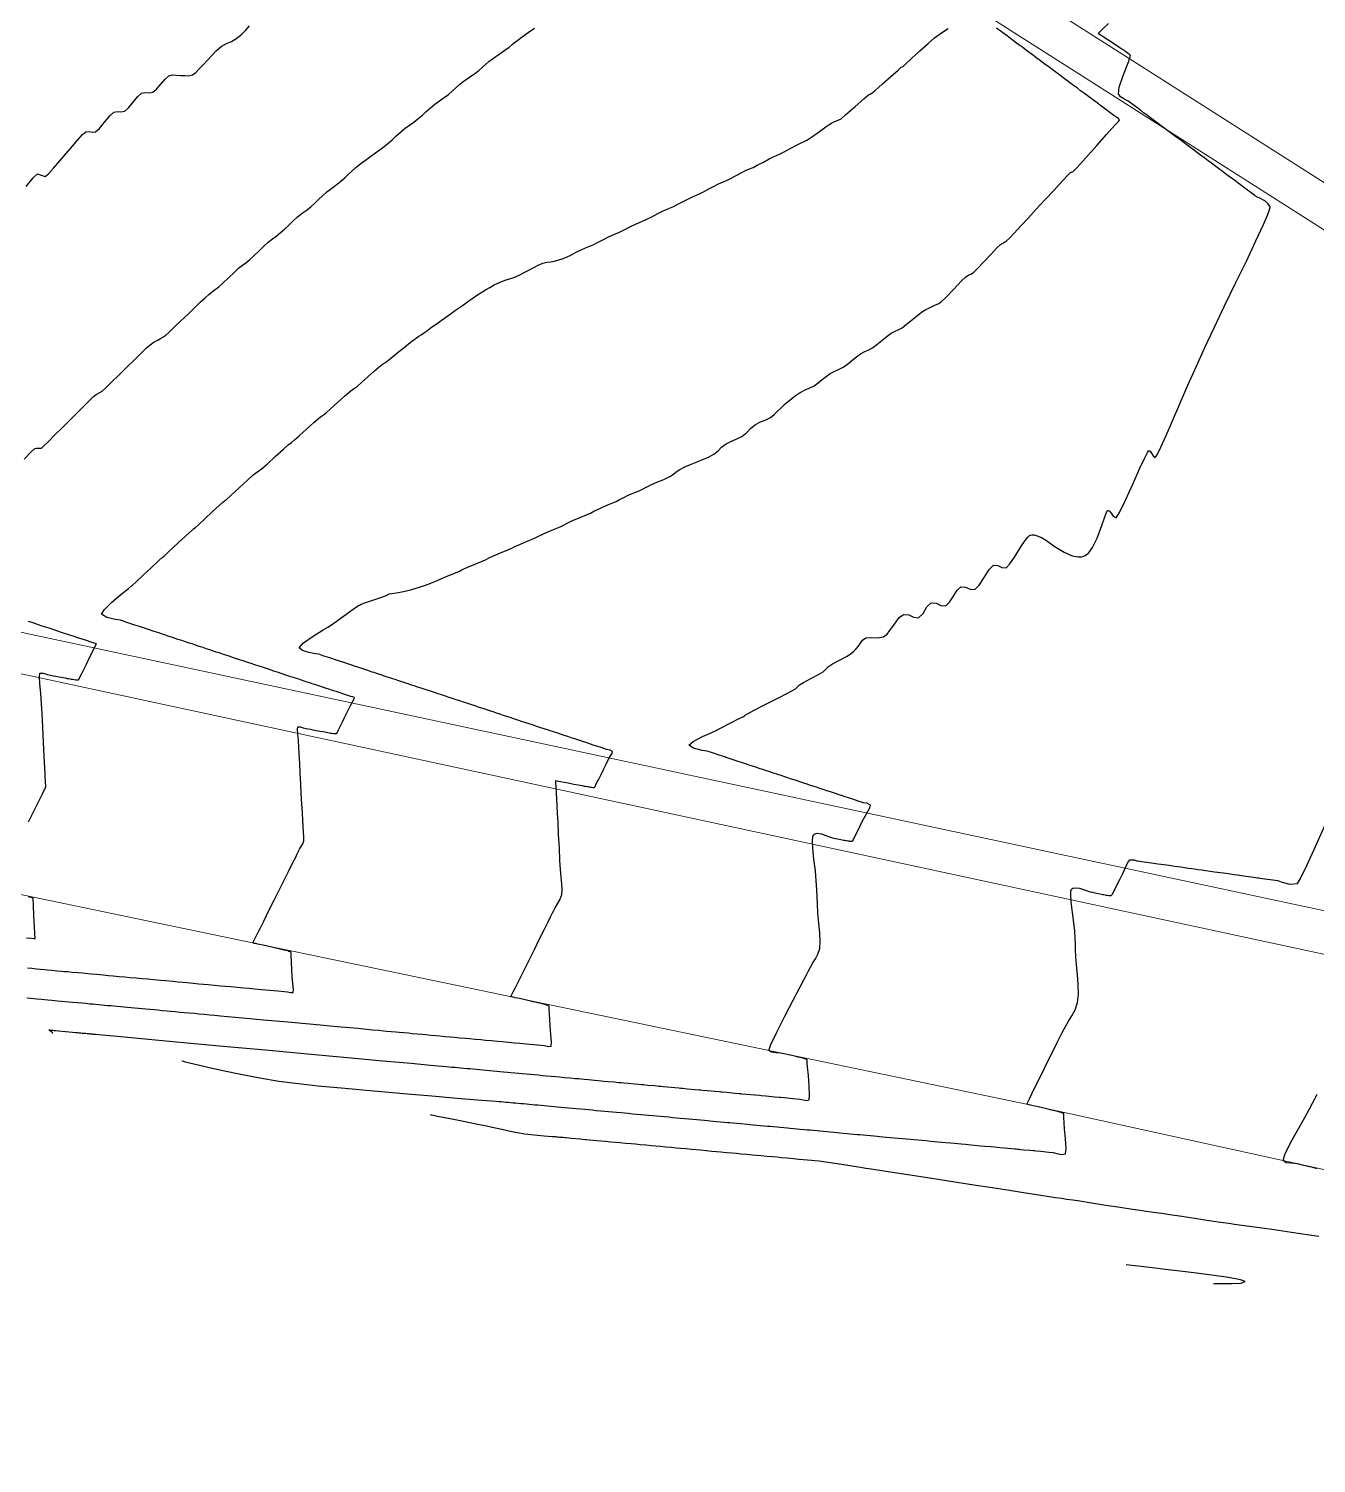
# Model space of a CAD drawing. Header units: millimetres. Extents: x 340454 to 342791, y 6993867 to 6995092.
# Drawn here: x 340950.5 to 341014.6, y 6994364.1 to 6994435.5 of the extents above; entities that cross this region are included whole.
import ezdxf

# ---------------------------------------------------------------- set-up
doc = ezdxf.new("R2010")
doc.units = ezdxf.units.MM
doc.header["$LTSCALE"] = 10
for name, color, linetype in [('T-HM-CURVA_INTERMEDIARIA', 45, 'Continuous'), ('T-HM-CURVA_MESTRA', 20, 'Continuous'), ('URB-Calçadas', 2, 'Continuous'), ('URB-Quadras', 3, 'Continuous')]:
    doc.layers.add(name, color=color, linetype=linetype)

msp = doc.modelspace()

# ---------------------------------------------------------------- linework, layer by layer
at = {"layer": 'T-HM-CURVA_INTERMEDIARIA', "color": 45, "linetype": 'Continuous', "lineweight": -3, "flags": 128}
for points, elevation in [([(340950.333, 6994427.681), (340950.685, 6994428.111), (340950.905, 6994428.321), (340951.095, 6994428.252), (340951.286, 6994428.182), (340951.451, 6994428.31), (340951.706, 6994428.594), (340952.015, 6994428.96), (340952.342, 6994429.335), (340952.651, 6994429.692), (340952.922, 6994430.019), (340953.146, 6994430.272), (340953.314, 6994430.407), (340953.48, 6994430.425), (340953.635, 6994430.39), (340953.802, 6994430.408), (340953.992, 6994430.58), (340954.249, 6994430.89), (340954.509, 6994431.203), (340954.71, 6994431.388), (340954.895, 6994431.426), (340955.064, 6994431.409), (340955.25, 6994431.446), (340955.438, 6994431.613), (340955.669, 6994431.891), (340955.903, 6994432.17), (340956.095, 6994432.337), (340956.288, 6994432.372), (340956.465, 6994432.349), (340956.658, 6994432.383), (340956.84, 6994432.537), (340957.049, 6994432.788), (340957.26, 6994433.039), (340957.446, 6994433.194), (340957.638, 6994433.244), (340957.813, 6994433.234), (340958.03, 6994433.225), (340958.25, 6994433.216), (340958.429, 6994433.205), (340958.627, 6994433.253), (340958.796, 6994433.367), (340958.969, 6994433.542), (340959.156, 6994433.755), (340959.369, 6994433.981), (340959.612, 6994434.237), (340959.805, 6994434.443), (340960.055, 6994434.654), (340960.33, 6994434.816), (340960.569, 6994434.916), (340960.841, 6994435.074), (340961.085, 6994435.278), (340961.262, 6994435.465), (340961.471, 6994435.684)], 721), ([(340950.374, 6994387.261), (340950.578, 6994387.242), (340950.877, 6994387.214), (340951.104, 6994387.193), (340951.261, 6994387.179), (340951.419, 6994387.164), (340951.62, 6994387.146), (340951.886, 6994387.122), (340952.106, 6994387.101), (340952.287, 6994387.085), (340952.469, 6994387.068), (340952.666, 6994387.05), (340952.898, 6994387.029), (340953.108, 6994387.009), (340953.312, 6994386.99), (340953.516, 6994386.972), (340953.666, 6994386.958), (340953.79, 6994386.946), (340953.946, 6994386.932), (340954.104, 6994386.918), (340954.236, 6994386.905), (340954.401, 6994386.89), (340954.567, 6994386.875), (340954.707, 6994386.862), (340954.881, 6994386.846), (340955.058, 6994386.83), (340955.205, 6994386.816), (340955.39, 6994386.799), (340955.578, 6994386.782), (340955.734, 6994386.768), (340955.931, 6994386.75), (340956.129, 6994386.731), (340956.296, 6994386.716), (340956.505, 6994386.697), (340956.717, 6994386.677), (340956.894, 6994386.661), (340957.117, 6994386.641), (340957.342, 6994386.62), (340957.532, 6994386.602), (340957.77, 6994386.581), (340958.011, 6994386.558), (340958.214, 6994386.54), (340958.469, 6994386.516), (340958.727, 6994386.493), (340958.945, 6994386.473), (340959.218, 6994386.447), (340959.495, 6994386.422), (340959.729, 6994386.4), (340960.023, 6994386.373), (340960.38, 6994386.341), (340961.134, 6994386.271), (340962.172, 6994386.176), (340963.378, 6994386.065), (340964.638, 6994385.949), (340965.838, 6994385.839), (340966.863, 6994385.745), (340967.597, 6994385.677), (340967.928, 6994385.647), (340968.144, 6994385.627), (340968.316, 6994385.611), (340968.533, 6994385.591), (340968.753, 6994385.571), (340968.935, 6994385.554), (340969.162, 6994385.533), (340969.391, 6994385.512), (340969.58, 6994385.495), (340969.817, 6994385.473), (340970.055, 6994385.451), (340970.251, 6994385.433), (340970.498, 6994385.41), (340970.746, 6994385.387), (340970.951, 6994385.369), (340971.207, 6994385.345), (340971.466, 6994385.321), (340971.679, 6994385.302), (340971.947, 6994385.277), (340972.217, 6994385.252), (340972.44, 6994385.232), (340972.719, 6994385.206), (340973.001, 6994385.18), (340973.234, 6994385.159), (340973.526, 6994385.132), (340973.82, 6994385.105), (340974.064, 6994385.082), (340974.369, 6994385.054), (340974.677, 6994385.026), (340974.932, 6994385.003), (340975.252, 6994384.973), (340975.635, 6994384.938), (340975.963, 6994384.908), (340976.176, 6994384.888), (340976.363, 6994384.845), (340976.496, 6994384.859), (340976.515, 6994385.052), (340976.492, 6994385.437), (340976.454, 6994385.863), (340976.429, 6994386.177), (340976.414, 6994386.461), (340976.402, 6994386.698), (340976.397, 6994386.8), (340976.405, 6994386.85), (340976.338, 6994386.885), (340976.285, 6994386.904), (340976.192, 6994386.931), (340976.142, 6994386.945), (340976.057, 6994386.966), (340976.005, 6994386.979), (340975.937, 6994386.995), (340975.834, 6994387.018), (340975.719, 6994387.044), (340975.656, 6994387.058), (340975.594, 6994387.072), (340975.512, 6994387.091), (340975.344, 6994387.128), (340975.143, 6994387.173), (340974.919, 6994387.224), (340974.711, 6994387.27), (340974.618, 6994387.291), (340974.567, 6994387.303), (340974.493, 6994387.319), (340974.528, 6994387.394), (340974.615, 6994387.566), (340974.718, 6994387.771), (340974.82, 6994387.976), (340974.99, 6994388.318), (340975.204, 6994388.746), (340975.436, 6994389.213), (340975.663, 6994389.668), (340975.927, 6994390.199), (340976.165, 6994390.677), (340976.355, 6994391.057), (340976.474, 6994391.295), (340976.555, 6994391.458), (340976.619, 6994391.587), (340976.701, 6994391.751), (340976.816, 6994391.943), (340976.937, 6994392.146), (340977.029, 6994392.409), (340977.05, 6994392.656), (340977.032, 6994392.94), (340976.996, 6994393.269), (340976.965, 6994393.652), (340976.941, 6994394.107), (340976.909, 6994394.73), (340976.874, 6994395.406), (340976.843, 6994396.018), (340976.821, 6994396.449), (340976.801, 6994396.831), (340976.783, 6994397.184), (340976.769, 6994397.453), (340976.762, 6994397.584), (340976.757, 6994397.687), (340976.752, 6994397.79), (340976.739, 6994397.957), (340976.736, 6994398.088), (340976.795, 6994398.081), (340976.862, 6994398.064), (340976.972, 6994398.043), (340977.147, 6994398.009), (340977.349, 6994397.97), (340977.631, 6994397.916), (340977.845, 6994397.875), (340978.045, 6994397.836), (340978.153, 6994397.815), (340978.218, 6994397.803), (340978.306, 6994397.788), (340978.359, 6994397.779), (340978.411, 6994397.771), (340978.477, 6994397.761), (340978.527, 6994397.755), (340978.591, 6994397.749), (340978.644, 6994397.747), (340978.688, 6994397.796), (340978.726, 6994397.873), (340978.781, 6994397.988), (340978.853, 6994398.133), (340978.968, 6994398.362), (340979.087, 6994398.602), (340979.239, 6994398.907), (340979.361, 6994399.152), (340979.457, 6994399.313), (340979.538, 6994399.445), (340979.555, 6994399.542), (340979.442, 6994399.604), (340979.263, 6994399.638), (340978.986, 6994399.73), (340978.594, 6994399.859), (340978.386, 6994399.928), (340978.333, 6994399.946), (340978.28, 6994399.963), (340978.082, 6994400.029), (340977.723, 6994400.147), (340977.505, 6994400.219), (340977.415, 6994400.249), (340977.324, 6994400.279), (340977.141, 6994400.34), (340976.832, 6994400.442), (340976.62, 6994400.512), (340976.494, 6994400.553), (340976.368, 6994400.595), (340976.195, 6994400.652), (340975.939, 6994400.737), (340975.731, 6994400.805), (340975.572, 6994400.858), (340975.413, 6994400.91), (340975.238, 6994400.968), (340975.03, 6994401.037), (340974.838, 6994401.1), (340974.647, 6994401.163), (340974.457, 6994401.226), (340974.292, 6994401.281), (340974.124, 6994401.336), (340973.941, 6994401.397), (340973.784, 6994401.449), (340973.659, 6994401.49), (340973.501, 6994401.542), (340973.341, 6994401.595), (340973.208, 6994401.639), (340973.042, 6994401.694), (340972.863, 6994401.753), (340972.709, 6994401.804), (340972.546, 6994401.858), (340972.343, 6994401.925), (340972.14, 6994401.992), (340971.952, 6994402.054), (340971.762, 6994402.116), (340971.59, 6994402.173), (340971.412, 6994402.232), (340971.235, 6994402.291), (340971.039, 6994402.356), (340970.814, 6994402.43), (340970.634, 6994402.489), (340970.481, 6994402.54), (340970.328, 6994402.59), (340970.122, 6994402.658), (340969.86, 6994402.745), (340969.678, 6994402.805), (340969.548, 6994402.848), (340969.418, 6994402.891), (340969.21, 6994402.959), (340968.911, 6994403.058), (340968.723, 6994403.121), (340968.615, 6994403.156), (340968.507, 6994403.192), (340968.296, 6994403.262), (340967.964, 6994403.371), (340967.767, 6994403.436), (340967.678, 6994403.466), (340967.589, 6994403.495), (340967.374, 6994403.566), (340967.017, 6994403.684), (340966.811, 6994403.752), (340966.737, 6994403.777), (340966.662, 6994403.801), (340966.518, 6994403.849), (340966.217, 6994403.948), (340965.856, 6994404.068), (340965.467, 6994404.196), (340965.119, 6994404.311), (340964.966, 6994404.362), (340964.9, 6994404.384), (340964.753, 6994404.404), (340964.432, 6994404.463), (340964.107, 6994404.561), (340963.945, 6994404.699), (340964.154, 6994404.948), (340964.646, 6994405.29), (340965.146, 6994405.594), (340965.378, 6994405.728), (340965.449, 6994405.779), (340965.671, 6994405.937), (340966.152, 6994406.279), (340966.634, 6994406.621), (340966.857, 6994406.779), (340966.9, 6994406.805), (340966.943, 6994406.831), (340967.029, 6994406.873), (340967.214, 6994406.936), (340967.61, 6994407.072), (340968.008, 6994407.208), (340968.197, 6994407.273), (340968.252, 6994407.3), (340968.307, 6994407.328), (340968.365, 6994407.357), (340968.425, 6994407.386), (340968.537, 6994407.404), (340968.797, 6994407.446), (340969.142, 6994407.51), (340969.507, 6994407.594), (340969.876, 6994407.702), (340970.231, 6994407.82), (340970.504, 6994407.918), (340970.628, 6994407.966), (340970.706, 6994408.004), (340970.784, 6994408.044), (340970.97, 6994408.123), (340971.35, 6994408.282), (340971.732, 6994408.442), (340971.928, 6994408.526), (340972.02, 6994408.573), (340972.113, 6994408.62), (340972.299, 6994408.699), (340972.664, 6994408.852), (340973.032, 6994409.007), (340973.229, 6994409.091), (340973.337, 6994409.146), (340973.445, 6994409.201), (340973.632, 6994409.281), (340973.981, 6994409.428), (340974.334, 6994409.577), (340974.533, 6994409.663), (340974.656, 6994409.727), (340974.78, 6994409.79), (340974.968, 6994409.871), (340975.3, 6994410.011), (340975.636, 6994410.153), (340975.839, 6994410.242), (340975.979, 6994410.313), (340976.118, 6994410.385), (340976.309, 6994410.469), (340976.624, 6994410.602), (340976.944, 6994410.737), (340977.147, 6994410.826), (340977.303, 6994410.907), (340977.459, 6994410.988), (340977.653, 6994411.073), (340977.953, 6994411.2), (340978.256, 6994411.329), (340978.458, 6994411.418), (340978.631, 6994411.508), (340978.804, 6994411.598), (340978.997, 6994411.683), (340979.282, 6994411.804), (340979.57, 6994411.927), (340979.771, 6994412.016), (340979.908, 6994412.086), (340980.015, 6994412.145), (340980.152, 6994412.215), (340980.344, 6994412.301), (340980.614, 6994412.416), (340980.886, 6994412.532), (340981.087, 6994412.622), (340981.237, 6994412.699), (340981.354, 6994412.764), (340981.504, 6994412.841), (340981.768, 6994412.954), (340982.108, 6994413.093), (340982.406, 6994413.235), (340982.59, 6994413.357), (340982.727, 6994413.469), (340982.911, 6994413.591), (340983.16, 6994413.715), (340983.442, 6994413.834), (340983.778, 6994413.976), (340984.089, 6994414.101), (340984.34, 6994414.2), (340984.606, 6994414.343), (340984.83, 6994414.522), (340984.991, 6994414.693), (340985.214, 6994414.873), (340985.481, 6994415.005), (340985.723, 6994415.09), (340986.004, 6994415.233), (340986.252, 6994415.435), (340986.438, 6994415.633), (340986.675, 6994415.83), (340986.937, 6994415.964), (340987.162, 6994416.044), (340987.422, 6994416.179), (340987.62, 6994416.332), (340987.785, 6994416.491), (340987.954, 6994416.662), (340988.163, 6994416.852), (340988.435, 6994417.078), (340988.66, 6994417.254), (340988.911, 6994417.422), (340989.154, 6994417.549), (340989.358, 6994417.633), (340989.602, 6994417.76), (340989.812, 6994417.906), (340990.01, 6994418.066), (340990.205, 6994418.224), (340990.404, 6994418.364), (340990.631, 6994418.484), (340990.821, 6994418.564), (340991.047, 6994418.684), (340991.262, 6994418.837), (340991.489, 6994419.02), (340991.713, 6994419.202), (340991.915, 6994419.348), (340992.125, 6994419.46), (340992.3, 6994419.534), (340992.508, 6994419.647), (340992.728, 6994419.807), (340992.986, 6994420.016), (340993.24, 6994420.223), (340993.447, 6994420.375), (340993.637, 6994420.479), (340993.796, 6994420.548), (340993.986, 6994420.652), (340994.211, 6994420.82), (340994.502, 6994421.058), (340994.788, 6994421.293), (340995, 6994421.453), (340995.17, 6994421.553), (340995.313, 6994421.622), (340995.483, 6994421.705), (340995.651, 6994421.784), (340995.785, 6994421.846), (340995.939, 6994421.944), (340996.185, 6994422.178), (340996.559, 6994422.572), (340996.928, 6994422.963), (340997.158, 6994423.187), (340997.292, 6994423.267), (340997.41, 6994423.315), (340997.544, 6994423.396), (340997.731, 6994423.577), (340998.047, 6994423.913), (340998.404, 6994424.297), (340998.713, 6994424.627), (340998.886, 6994424.799), (340999.04, 6994424.885), (340999.195, 6994424.972), (340999.332, 6994425.106), (340999.579, 6994425.369), (340999.905, 6994425.723), (341000.279, 6994426.132), (341000.674, 6994426.558), (341001.103, 6994427.02), (341001.559, 6994427.51), (341001.972, 6994427.954), (341002.273, 6994428.277), (341002.394, 6994428.403), (341002.447, 6994428.407), (341002.5, 6994428.41), (341002.69, 6994428.619), (341003.138, 6994429.12), (341003.685, 6994429.733), (341004.171, 6994430.279), (341004.438, 6994430.578), (341004.615, 6994430.769), (341004.764, 6994430.929), (341004.825, 6994431.012), (341004.765, 6994431.067), (341004.68, 6994431.12), (341004.542, 6994431.223), (341004.272, 6994431.424), (341004.004, 6994431.623), (341003.875, 6994431.719), (341003.822, 6994431.759), (341003.768, 6994431.799), (341003.592, 6994431.93), (341003.275, 6994432.166), (341003.071, 6994432.318), (341002.976, 6994432.389), (341002.88, 6994432.46), (341002.72, 6994432.579), (341002.465, 6994432.769), (341002.267, 6994432.917), (341002.133, 6994433.017), (341001.998, 6994433.117), (341001.84, 6994433.235), (341001.642, 6994433.382), (341001.463, 6994433.515), (341001.292, 6994433.642), (341001.122, 6994433.769), (341000.975, 6994433.879), (341000.825, 6994433.99), (341000.658, 6994434.114), (341000.511, 6994434.224), (341000.394, 6994434.311), (341000.251, 6994434.418), (341000.109, 6994434.523), (340999.996, 6994434.607), (340999.854, 6994434.713), (340999.689, 6994434.836), (340999.539, 6994434.948), (340999.391, 6994435.058), (340999.22, 6994435.185), (340999.05, 6994435.312), (340998.877, 6994435.441), (340998.69, 6994435.58)], 718), ([(340950.407, 6994388.754), (340950.618, 6994388.735), (340950.858, 6994388.713), (340951.058, 6994388.694), (340951.234, 6994388.678), (340951.41, 6994388.662), (340951.627, 6994388.642), (340951.893, 6994388.617), (340952.096, 6994388.599), (340952.254, 6994388.584), (340952.412, 6994388.57), (340952.635, 6994388.549), (340952.93, 6994388.522), (340953.135, 6994388.503), (340953.274, 6994388.49), (340953.414, 6994388.478), (340953.582, 6994388.462), (340953.849, 6994388.438), (340954.171, 6994388.408), (340954.449, 6994388.382), (340954.68, 6994388.361), (340954.97, 6994388.335), (340955.263, 6994388.308), (340955.507, 6994388.285), (340955.814, 6994388.257), (340956.123, 6994388.229), (340956.382, 6994388.205), (340956.706, 6994388.175), (340957.034, 6994388.145), (340957.307, 6994388.12), (340957.651, 6994388.088), (340957.922, 6994388.063), (340958.143, 6994388.043), (340958.368, 6994388.022), (340958.654, 6994387.996), (340958.942, 6994387.969), (340959.176, 6994387.948), (340959.416, 6994387.926), (340959.72, 6994387.898), (340960.027, 6994387.87), (340960.277, 6994387.847), (340960.532, 6994387.823), (340960.856, 6994387.793), (340961.183, 6994387.763), (340961.45, 6994387.739), (340961.723, 6994387.714), (340962.069, 6994387.682), (340962.484, 6994387.644), (340962.881, 6994387.607), (340963.196, 6994387.578), (340963.366, 6994387.563), (340963.523, 6994387.529), (340963.641, 6994387.537), (340963.656, 6994387.687), (340963.629, 6994387.983), (340963.6, 6994388.339), (340963.583, 6994388.666), (340963.564, 6994389.041), (340963.548, 6994389.349), (340963.541, 6994389.479), (340963.549, 6994389.53), (340963.489, 6994389.562), (340963.437, 6994389.58), (340963.376, 6994389.598), (340963.297, 6994389.62), (340963.248, 6994389.633), (340963.201, 6994389.645), (340963.15, 6994389.658), (340963.066, 6994389.677), (340963.002, 6994389.692), (340962.939, 6994389.706), (340962.867, 6994389.722), (340962.78, 6994389.742), (340962.585, 6994389.785), (340962.363, 6994389.835), (340962.151, 6994389.883), (340961.973, 6994389.922), (340961.891, 6994389.941), (340961.839, 6994389.953), (340961.787, 6994389.964), (340961.71, 6994389.976), (340961.637, 6994389.998), (340961.685, 6994390.109), (340961.798, 6994390.328), (340961.907, 6994390.538), (340962, 6994390.726), (340962.093, 6994390.913), (340962.177, 6994391.081), (340962.32, 6994391.367), (340962.505, 6994391.74), (340962.719, 6994392.168), (340962.944, 6994392.621), (340963.178, 6994393.09), (340963.411, 6994393.557), (340963.617, 6994393.97), (340963.771, 6994394.28), (340963.849, 6994394.436), (340963.915, 6994394.57), (340963.982, 6994394.703), (340964.046, 6994394.809), (340964.119, 6994394.931), (340964.173, 6994395.088), (340964.184, 6994395.285), (340964.161, 6994395.522), (340964.136, 6994395.814), (340964.121, 6994396.104), (340964.102, 6994396.48), (340964.078, 6994396.933), (340964.052, 6994397.449), (340964.027, 6994397.923), (340964.001, 6994398.44), (340963.975, 6994398.95), (340963.951, 6994399.402), (340963.934, 6994399.746), (340963.91, 6994400.091), (340963.883, 6994400.412), (340963.868, 6994400.655), (340963.881, 6994400.767), (340963.991, 6994400.762), (340964.136, 6994400.717), (340964.285, 6994400.689), (340964.503, 6994400.647), (340964.713, 6994400.606), (340964.967, 6994400.557), (340965.118, 6994400.528), (340965.221, 6994400.509), (340965.297, 6994400.494), (340965.376, 6994400.479), (340965.436, 6994400.469), (340965.503, 6994400.457), (340965.594, 6994400.444), (340965.672, 6994400.434), (340965.736, 6994400.427), (340965.792, 6994400.426), (340965.831, 6994400.468), (340965.889, 6994400.587), (340966.002, 6994400.82), (340966.101, 6994401.019), (340966.224, 6994401.266), (340966.343, 6994401.504), (340966.443, 6994401.704), (340966.525, 6994401.869), (340966.582, 6994401.983), (340966.661, 6994402.121), (340966.7, 6994402.219), (340966.621, 6994402.255), (340966.517, 6994402.28), (340966.265, 6994402.363), (340965.843, 6994402.502), (340965.617, 6994402.577), (340965.55, 6994402.599), (340965.475, 6994402.624), (340965.249, 6994402.699), (340964.832, 6994402.836), (340964.594, 6994402.915), (340964.525, 6994402.938), (340964.457, 6994402.96), (340964.246, 6994403.03), (340963.87, 6994403.154), (340963.638, 6994403.231), (340963.537, 6994403.264), (340963.436, 6994403.298), (340963.238, 6994403.363), (340962.911, 6994403.471), (340962.683, 6994403.547), (340962.547, 6994403.591), (340962.411, 6994403.636), (340962.222, 6994403.699), (340961.949, 6994403.789), (340961.727, 6994403.862), (340961.555, 6994403.919), (340961.384, 6994403.976), (340961.198, 6994404.037), (340960.979, 6994404.109), (340960.771, 6994404.178), (340960.621, 6994404.228), (340960.502, 6994404.267), (340960.352, 6994404.316), (340960.18, 6994404.373), (340960.012, 6994404.429), (340959.816, 6994404.494), (340959.633, 6994404.554), (340959.488, 6994404.602), (340959.317, 6994404.658), (340959.154, 6994404.712), (340959.024, 6994404.755), (340958.86, 6994404.809), (340958.656, 6994404.877), (340958.458, 6994404.942), (340958.279, 6994405.001), (340958.092, 6994405.063), (340957.904, 6994405.125), (340957.683, 6994405.198), (340957.424, 6994405.284), (340957.236, 6994405.346), (340957.092, 6994405.393), (340956.949, 6994405.441), (340956.712, 6994405.519), (340956.384, 6994405.627), (340956.189, 6994405.692), (340956.091, 6994405.724), (340955.993, 6994405.757), (340955.75, 6994405.837), (340955.353, 6994405.968), (340955.137, 6994406.04), (340955.087, 6994406.056), (340955.037, 6994406.072), (340954.799, 6994406.106), (340954.362, 6994406.205), (340954.101, 6994406.382), (340954.237, 6994406.611), (340954.605, 6994406.97), (340955.054, 6994407.353), (340955.434, 6994407.66), (340955.595, 6994407.787), (340955.646, 6994407.826), (340955.798, 6994407.968), (340956.159, 6994408.306), (340956.59, 6994408.709), (340956.954, 6994409.05), (340957.113, 6994409.197), (340957.163, 6994409.236), (340957.214, 6994409.275), (340957.363, 6994409.414), (340957.706, 6994409.733), (340958.115, 6994410.114), (340958.463, 6994410.437), (340958.622, 6994410.584), (340958.697, 6994410.642), (340958.773, 6994410.7), (340958.921, 6994410.836), (340959.245, 6994411.137), (340959.63, 6994411.493), (340959.96, 6994411.799), (340960.122, 6994411.947), (340960.223, 6994412.023), (340960.323, 6994412.099), (340960.538, 6994412.296), (340960.955, 6994412.681), (340961.379, 6994413.072), (340961.613, 6994413.284), (340961.737, 6994413.38), (340961.864, 6994413.472), (340961.995, 6994413.567), (340962.134, 6994413.674), (340962.36, 6994413.877), (340962.756, 6994414.24), (340963.157, 6994414.607), (340963.396, 6994414.82), (340963.557, 6994414.939), (340963.718, 6994415.058), (340963.941, 6994415.257), (340964.31, 6994415.593), (340964.682, 6994415.933), (340964.918, 6994416.141), (340965.05, 6994416.241), (340965.159, 6994416.315), (340965.292, 6994416.415), (340965.511, 6994416.609), (340965.853, 6994416.919), (340966.198, 6994417.233), (340966.43, 6994417.436), (340966.58, 6994417.548), (340966.705, 6994417.632), (340966.855, 6994417.744), (340967.071, 6994417.933), (340967.386, 6994418.217), (340967.704, 6994418.505), (340967.932, 6994418.703), (340968.1, 6994418.829), (340968.238, 6994418.922), (340968.408, 6994419.045), (340968.617, 6994419.213), (340968.892, 6994419.441), (340969.171, 6994419.672), (340969.391, 6994419.849), (340969.611, 6994420.011), (340969.796, 6994420.14), (340969.915, 6994420.222), (340970.024, 6994420.299), (340970.133, 6994420.377), (340970.282, 6994420.483), (340970.546, 6994420.67), (340970.826, 6994420.869), (340971.019, 6994421.006), (340971.144, 6994421.095), (340971.244, 6994421.166), (340971.369, 6994421.255), (340971.537, 6994421.374), (340971.737, 6994421.517), (340971.983, 6994421.691), (340972.191, 6994421.841), (340972.404, 6994421.996), (340972.616, 6994422.147), (340972.823, 6994422.288), (340973.044, 6994422.43), (340973.223, 6994422.538), (340973.445, 6994422.661), (340973.664, 6994422.779), (340973.841, 6994422.867), (340974.069, 6994422.965), (340974.303, 6994423.05), (340974.496, 6994423.107), (340974.732, 6994423.193), (340974.965, 6994423.298), (340975.153, 6994423.395), (340975.389, 6994423.516), (340975.644, 6994423.65), (340975.86, 6994423.765), (340976.086, 6994423.859), (340976.291, 6994423.91), (340976.46, 6994423.931), (340976.669, 6994423.971), (340976.88, 6994424.028), (340977.057, 6994424.086), (340977.272, 6994424.171), (340977.517, 6994424.287), (340977.75, 6994424.412), (340977.995, 6994424.536), (340978.208, 6994424.628), (340978.379, 6994424.695), (340978.592, 6994424.787), (340978.85, 6994424.915), (340979.103, 6994425.048), (340979.351, 6994425.172), (340979.552, 6994425.259), (340979.714, 6994425.323), (340979.914, 6994425.41), (340980.179, 6994425.542), (340980.457, 6994425.689), (340980.711, 6994425.816), (340980.899, 6994425.898), (340981.051, 6994425.958), (340981.239, 6994426.04), (340981.51, 6994426.177), (340981.814, 6994426.337), (340982.075, 6994426.469), (340982.25, 6994426.545), (340982.391, 6994426.602), (340982.567, 6994426.678), (340982.845, 6994426.819), (340983.175, 6994426.993), (340983.442, 6994427.129), (340983.604, 6994427.201), (340983.735, 6994427.253), (340983.897, 6994427.324), (340984.098, 6994427.426), (340984.361, 6994427.564), (340984.621, 6994427.701), (340984.813, 6994427.799), (340984.962, 6994427.864), (340985.082, 6994427.912), (340985.23, 6994427.978), (340985.434, 6994428.082), (340985.716, 6994428.231), (340985.995, 6994428.378), (340986.188, 6994428.477), (340986.378, 6994428.559), (340986.567, 6994428.641), (340986.772, 6994428.746), (340987.074, 6994428.906), (340987.372, 6994429.064), (340987.568, 6994429.165), (340987.737, 6994429.238), (340987.906, 6994429.312), (340988.114, 6994429.419), (340988.437, 6994429.591), (340988.755, 6994429.76), (340988.951, 6994429.862), (340989.102, 6994429.924), (340989.249, 6994429.992), (340989.479, 6994430.148), (340989.871, 6994430.429), (340990.256, 6994430.706), (340990.465, 6994430.85), (340990.589, 6994430.909), (340990.712, 6994430.96), (340990.832, 6994431.008), (340990.948, 6994431.064), (340991.186, 6994431.266), (340991.641, 6994431.665), (340992.089, 6994432.06), (340992.309, 6994432.25), (340992.397, 6994432.29), (340992.484, 6994432.33), (340992.65, 6994432.474), (340993.01, 6994432.794), (340993.433, 6994433.172), (340993.787, 6994433.489), (340993.94, 6994433.625), (340993.996, 6994433.651), (340994.051, 6994433.677), (340994.177, 6994433.793), (340994.481, 6994434.075), (340994.877, 6994434.44), (340995.281, 6994434.806), (340995.61, 6994435.092), (340995.954, 6994435.342), (340996.284, 6994435.551)], 719), ([(340951.656, 6994385.509), (340951.657, 6994385.51), (340951.661, 6994385.516), (340951.663, 6994385.52), (340951.565, 6994385.591), (340951.468, 6994385.663), (340951.533, 6994385.657), (340951.605, 6994385.651), (340951.668, 6994385.645), (340951.73, 6994385.639), (340951.8, 6994385.633), (340951.959, 6994385.618), (340952.302, 6994385.587), (340952.645, 6994385.555), (340952.802, 6994385.541), (340952.861, 6994385.535), (340952.922, 6994385.53), (340952.988, 6994385.524), (340953.057, 6994385.517), (340953.13, 6994385.511), (340953.207, 6994385.503), (340953.29, 6994385.496), (340953.378, 6994385.488), (340953.471, 6994385.479), (340953.521, 6994385.475), (340953.572, 6994385.47), (340953.625, 6994385.465), (340953.679, 6994385.46), (340953.736, 6994385.455), (340953.795, 6994385.449), (340954.131, 6994385.419), (340955.052, 6994385.334), (340956.442, 6994385.206), (340958.185, 6994385.046), (340960.164, 6994384.864), (340962.263, 6994384.671), (340964.366, 6994384.478), (340966.355, 6994384.295), (340968.115, 6994384.133), (340969.53, 6994384.003), (340970.482, 6994383.915), (340970.856, 6994383.881), (340971.063, 6994383.862), (340971.27, 6994383.843), (340971.421, 6994383.829), (340971.545, 6994383.817), (340971.701, 6994383.803), (340971.857, 6994383.789), (340971.986, 6994383.777), (340972.148, 6994383.762), (340972.311, 6994383.747), (340972.446, 6994383.735), (340972.614, 6994383.719), (340972.784, 6994383.704), (340972.924, 6994383.691), (340973.1, 6994383.675), (340973.277, 6994383.658), (340973.423, 6994383.645), (340973.606, 6994383.628), (340973.79, 6994383.611), (340973.943, 6994383.597), (340974.134, 6994383.579), (340974.327, 6994383.562), (340974.486, 6994383.547), (340974.686, 6994383.529), (340974.887, 6994383.51), (340975.054, 6994383.495), (340975.262, 6994383.476), (340975.473, 6994383.456), (340975.647, 6994383.44), (340975.866, 6994383.42), (340976.087, 6994383.4), (340976.27, 6994383.383), (340976.499, 6994383.362), (340976.73, 6994383.341), (340976.922, 6994383.323), (340977.162, 6994383.301), (340977.449, 6994383.275), (340977.694, 6994383.252), (340977.859, 6994383.237), (340978.004, 6994383.224), (340978.148, 6994383.21), (340978.361, 6994383.191), (340978.657, 6994383.164), (340978.861, 6994383.145), (340978.997, 6994383.132), (340979.133, 6994383.12), (340979.347, 6994383.1), (340979.658, 6994383.072), (340979.864, 6994383.053), (340979.99, 6994383.041), (340980.117, 6994383.029), (340980.333, 6994383.009), (340980.658, 6994382.98), (340980.866, 6994382.96), (340980.983, 6994382.95), (340981.1, 6994382.939), (340981.318, 6994382.919), (340981.658, 6994382.888), (340981.868, 6994382.868), (340981.975, 6994382.859), (340982.081, 6994382.849), (340982.302, 6994382.828), (340982.658, 6994382.796), (340982.87, 6994382.776), (340982.966, 6994382.767), (340983.061, 6994382.759), (340983.285, 6994382.738), (340983.657, 6994382.704), (340983.873, 6994382.684), (340983.956, 6994382.676), (340984.04, 6994382.669), (340984.267, 6994382.648), (340984.655, 6994382.612), (340984.875, 6994382.592), (340984.946, 6994382.585), (340985.017, 6994382.579), (340985.248, 6994382.558), (340985.652, 6994382.52), (340985.877, 6994382.5), (340985.934, 6994382.494), (340985.991, 6994382.489), (340986.227, 6994382.468), (340986.649, 6994382.429), (340986.88, 6994382.408), (340986.964, 6994382.4), (340987.205, 6994382.378), (340987.644, 6994382.337), (340987.882, 6994382.315), (340987.934, 6994382.311), (340988.136, 6994382.292), (340988.546, 6994382.254), (340988.884, 6994382.223), (340989.076, 6994382.183), (340989.233, 6994382.145), (340989.352, 6994382.18), (340989.38, 6994382.406), (340989.361, 6994382.863), (340989.319, 6994383.39), (340989.277, 6994383.827), (340989.257, 6994384.015), (340989.254, 6994384.072), (340989.252, 6994384.121), (340989.254, 6994384.18), (340989.188, 6994384.209), (340989.133, 6994384.228), (340989.047, 6994384.253), (340988.987, 6994384.269), (340988.9, 6994384.291), (340988.808, 6994384.313), (340988.755, 6994384.325), (340988.642, 6994384.351), (340988.499, 6994384.383), (340988.41, 6994384.403), (340988.321, 6994384.423), (340988.172, 6994384.456), (340987.922, 6994384.512), (340987.71, 6994384.531), (340987.488, 6994384.551), (340987.348, 6994384.641), (340987.444, 6994384.932), (340987.739, 6994385.552), (340988.144, 6994386.344), (340988.566, 6994387.148), (340988.914, 6994387.804), (340989.098, 6994388.153), (340989.213, 6994388.384), (340989.305, 6994388.568), (340989.42, 6994388.798), (340989.54, 6994389.003), (340989.671, 6994389.208), (340989.793, 6994389.44), (340989.884, 6994389.73), (340989.913, 6994390.09), (340989.887, 6994390.508), (340989.836, 6994390.977), (340989.793, 6994391.49), (340989.77, 6994391.941), (340989.752, 6994392.292), (340989.734, 6994392.643), (340989.711, 6994393.094), (340989.665, 6994393.591), (340989.594, 6994394.165), (340989.534, 6994394.722), (340989.519, 6994395.092), (340989.538, 6994395.295), (340989.569, 6994395.382), (340989.592, 6994395.409), (340989.638, 6994395.439), (340989.754, 6994395.462), (340989.969, 6994395.431), (340990.276, 6994395.326), (340990.571, 6994395.221), (340990.77, 6994395.183), (340990.936, 6994395.151), (340991.008, 6994395.137), (340991.061, 6994395.127), (340991.114, 6994395.117), (340991.176, 6994395.107), (340991.224, 6994395.099), (340991.279, 6994395.09), (340991.335, 6994395.083), (340991.382, 6994395.076), (340991.439, 6994395.071), (340991.49, 6994395.069), (340991.544, 6994395.124), (340991.567, 6994395.169), (340991.592, 6994395.221), (340991.664, 6994395.365), (340991.824, 6994395.686), (340992.005, 6994396.049), (340992.14, 6994396.321), (340992.273, 6994396.547), (340992.386, 6994396.733), (340992.411, 6994396.864), (340992.226, 6994396.957), (340992.061, 6994396.98), (340992.013, 6994396.996), (340991.965, 6994397.011), (340991.796, 6994397.067), (340991.479, 6994397.172), (340991.26, 6994397.245), (340991.135, 6994397.286), (340991.01, 6994397.327), (340990.851, 6994397.379), (340990.619, 6994397.456), (340990.413, 6994397.524), (340990.234, 6994397.584), (340990.054, 6994397.643), (340989.893, 6994397.696), (340989.724, 6994397.752), (340989.539, 6994397.813), (340989.381, 6994397.865), (340989.256, 6994397.907), (340989.098, 6994397.959), (340988.94, 6994398.011), (340988.814, 6994398.052), (340988.656, 6994398.105), (340988.47, 6994398.166), (340988.302, 6994398.222), (340988.143, 6994398.274), (340987.966, 6994398.333), (340987.789, 6994398.391), (340987.586, 6994398.458), (340987.354, 6994398.535), (340987.187, 6994398.59), (340987.051, 6994398.635), (340986.915, 6994398.68), (340986.703, 6994398.75), (340986.409, 6994398.847), (340986.231, 6994398.906), (340986.133, 6994398.938), (340986.034, 6994398.971), (340985.818, 6994399.042), (340985.47, 6994399.157), (340985.275, 6994399.222), (340985.212, 6994399.243), (340985.148, 6994399.264), (340984.925, 6994399.338), (340984.532, 6994399.467), (340984.32, 6994399.537), (340984.257, 6994399.558), (340984.027, 6994399.594), (340983.601, 6994399.695), (340983.364, 6994399.853), (340983.57, 6994400.043), (340984.039, 6994400.282), (340984.512, 6994400.487), (340984.728, 6994400.575), (340984.774, 6994400.61), (340984.978, 6994400.715), (340985.427, 6994400.945), (340985.877, 6994401.176), (340986.088, 6994401.286), (340986.134, 6994401.322), (340986.18, 6994401.358), (340986.31, 6994401.427), (340986.624, 6994401.591), (340987.035, 6994401.805), (340987.46, 6994402.027), (340987.865, 6994402.235), (340988.236, 6994402.425), (340988.522, 6994402.573), (340988.672, 6994402.66), (340988.772, 6994402.762), (340988.872, 6994402.864), (340989.073, 6994402.976), (340989.443, 6994403.168), (340989.822, 6994403.367), (340990.051, 6994403.501), (340990.183, 6994403.638), (340990.314, 6994403.776), (340990.525, 6994403.901), (340990.871, 6994404.084), (340991.225, 6994404.274), (340991.457, 6994404.415), (340991.586, 6994404.532), (340991.676, 6994404.64), (340991.792, 6994404.775), (340991.912, 6994404.932), (340992.019, 6994405.076), (340992.182, 6994405.193), (340992.448, 6994405.224), (340992.768, 6994405.2), (340993.062, 6994405.246), (340993.248, 6994405.382), (340993.366, 6994405.551), (340993.519, 6994405.757), (340993.688, 6994405.996), (340993.844, 6994406.22), (340994.063, 6994406.367), (340994.318, 6994406.343), (340994.553, 6994406.223), (340994.805, 6994406.2), (340995.034, 6994406.416), (340995.222, 6994406.737), (340995.444, 6994406.952), (340995.689, 6994406.931), (340995.917, 6994406.817), (340996.16, 6994406.798), (340996.354, 6994406.972), (340996.545, 6994407.271), (340996.734, 6994407.569), (340996.922, 6994407.741), (340997.155, 6994407.725), (340997.374, 6994407.617), (340997.605, 6994407.602), (340997.821, 6994407.818), (340998.075, 6994408.21), (340998.326, 6994408.602), (340998.534, 6994408.816), (340998.752, 6994408.803), (340998.959, 6994408.705), (340999.175, 6994408.694), (340999.364, 6994408.888), (340999.624, 6994409.275), (340999.907, 6994409.726), (341000.116, 6994410.046), (341000.246, 6994410.219), (341000.314, 6994410.286), (341000.342, 6994410.303), (341000.382, 6994410.317), (341000.458, 6994410.332), (341000.565, 6994410.326), (341000.71, 6994410.281), (341000.928, 6994410.202), (341001.175, 6994410.052), (341001.573, 6994409.769), (341002.058, 6994409.468), (341002.465, 6994409.29), (341002.76, 6994409.232), (341002.944, 6994409.242), (341003.031, 6994409.265), (341003.114, 6994409.303), (341003.269, 6994409.422), (341003.479, 6994409.693), (341003.715, 6994410.163), (341003.948, 6994410.797), (341004.088, 6994411.23), (341004.17, 6994411.451), (341004.213, 6994411.528), (341004.232, 6994411.54), (341004.262, 6994411.54), (341004.319, 6994411.511), (341004.402, 6994411.417), (341004.51, 6994411.267), (341004.65, 6994411.181), (341004.814, 6994411.438), (341005.113, 6994412.058), (341005.479, 6994412.858), (341005.842, 6994413.657), (341006.085, 6994414.173), (341006.215, 6994414.427), (341006.27, 6994414.512), (341006.285, 6994414.524), (341006.308, 6994414.522), (341006.352, 6994414.493), (341006.414, 6994414.404), (341006.495, 6994414.264), (341006.601, 6994414.178), (341006.694, 6994414.32), (341006.879, 6994414.701), (341007.14, 6994415.281), (341007.462, 6994416.016), (341007.832, 6994416.865), (341008.233, 6994417.783), (341008.651, 6994418.73), (341009.072, 6994419.662), (341009.533, 6994420.649), (341010.058, 6994421.743), (341010.607, 6994422.874), (341011.141, 6994423.973), (341011.619, 6994424.972), (341012.002, 6994425.801), (341012.213, 6994426.295), (341012.302, 6994426.544), (341012.325, 6994426.644), (341012.324, 6994426.673), (341012.303, 6994426.728), (341012.228, 6994426.831), (341012.062, 6994426.966), (341011.818, 6994427.1), (341011.651, 6994427.174), (341011.598, 6994427.213), (341011.544, 6994427.253), (341011.375, 6994427.379), (341011.064, 6994427.611), (341010.847, 6994427.773), (341010.73, 6994427.86), (341010.613, 6994427.947), (341010.459, 6994428.061), (341010.238, 6994428.225), (341010.042, 6994428.371), (341009.918, 6994428.464), (341009.819, 6994428.537), (341009.695, 6994428.63), (341009.552, 6994428.736), (341009.411, 6994428.841), (341009.238, 6994428.97), (341009.068, 6994429.097), (341008.931, 6994429.199), (341008.789, 6994429.304), (341008.662, 6994429.399), (341008.561, 6994429.474), (341008.434, 6994429.569), (341008.249, 6994429.706), (341008.049, 6994429.855), (341007.893, 6994429.971), (341007.761, 6994430.07), (341007.629, 6994430.168), (341007.428, 6994430.317), (341007.166, 6994430.513), (341007.006, 6994430.632), (341006.915, 6994430.699), (341006.825, 6994430.766), (341006.624, 6994430.916), (341006.303, 6994431.155), (341006.126, 6994431.287), (341006.073, 6994431.326), (341006.021, 6994431.365), (341005.862, 6994431.484), (341005.545, 6994431.72), (341005.253, 6994431.937), (341005.044, 6994432.057), (341004.871, 6994432.15), (341004.763, 6994432.302), (341004.812, 6994432.635), (341004.988, 6994433.168), (341005.181, 6994433.674), (341005.281, 6994433.928), (341005.325, 6994434.066), (341005.353, 6994434.153), (341005.376, 6994434.207), (341005.32, 6994434.261), (341005.27, 6994434.301), (341005.207, 6994434.349), (341005.132, 6994434.402), (341005.088, 6994434.432), (341005.048, 6994434.459), (341004.999, 6994434.492), (341004.936, 6994434.533), (341004.789, 6994434.629), (341004.615, 6994434.744), (341004.342, 6994434.922), (341004.014, 6994435.137), (341003.85, 6994435.245), (341003.778, 6994435.291), (341003.81, 6994435.372), (341003.856, 6994435.415), (341003.974, 6994435.524), (341004.273, 6994435.8)], 717), ([(340958.112, 6994384.115), (340958.112, 6994384.115), (340958.114, 6994384.118), (340958.115, 6994384.12), (340958.269, 6994384.081), (340958.693, 6994383.977), (340959.333, 6994383.825), (340960.133, 6994383.645), (340961.037, 6994383.454), (340961.991, 6994383.27), (340962.938, 6994383.112), (340963.765, 6994383.006), (340964.889, 6994382.885), (340966.221, 6994382.755), (340967.67, 6994382.623), (340969.146, 6994382.494), (340970.56, 6994382.375), (340971.821, 6994382.272), (340972.838, 6994382.19), (340973.523, 6994382.136), (340973.785, 6994382.115), (340973.896, 6994382.105), (340974.007, 6994382.094), (340974.121, 6994382.084), (340974.239, 6994382.073), (340974.357, 6994382.062), (340974.48, 6994382.051), (340974.603, 6994382.04), (340974.731, 6994382.028), (340974.859, 6994382.016), (340974.992, 6994382.004), (340975.125, 6994381.992), (340975.264, 6994381.979), (340975.403, 6994381.966), (340975.549, 6994381.953), (340975.693, 6994381.939), (340975.845, 6994381.925), (340975.996, 6994381.912), (340976.156, 6994381.897), (340976.314, 6994381.882), (340976.481, 6994381.867), (340976.647, 6994381.852), (340976.821, 6994381.836), (340976.997, 6994381.82), (340977.178, 6994381.803), (340977.363, 6994381.786), (340977.553, 6994381.768), (340977.75, 6994381.75), (340977.974, 6994381.73), (340978.173, 6994381.711), (340978.364, 6994381.694), (340978.555, 6994381.676), (340978.751, 6994381.658), (340978.97, 6994381.638), (340979.168, 6994381.62), (340979.363, 6994381.602), (340979.558, 6994381.584), (340979.752, 6994381.566), (340979.966, 6994381.547), (340980.163, 6994381.529), (340980.361, 6994381.51), (340980.56, 6994381.492), (340980.753, 6994381.474), (340980.961, 6994381.455), (340981.157, 6994381.437), (340981.359, 6994381.419), (340981.562, 6994381.4), (340981.754, 6994381.382), (340981.956, 6994381.364), (340982.15, 6994381.346), (340982.357, 6994381.327), (340982.564, 6994381.308), (340982.754, 6994381.29), (340982.95, 6994381.272), (340983.143, 6994381.255), (340983.355, 6994381.235), (340983.567, 6994381.216), (340983.755, 6994381.198), (340983.944, 6994381.181), (340984.135, 6994381.163), (340984.29, 6994381.149), (340984.414, 6994381.138), (340984.569, 6994381.123), (340984.755, 6994381.106), (340984.937, 6994381.09), (340985.127, 6994381.072), (340985.286, 6994381.058), (340985.412, 6994381.046), (340985.571, 6994381.031), (340985.756, 6994381.014), (340985.93, 6994380.998), (340986.118, 6994380.981), (340986.281, 6994380.966), (340986.41, 6994380.954), (340986.574, 6994380.939), (340986.756, 6994380.922), (340986.922, 6994380.907), (340987.108, 6994380.89), (340987.276, 6994380.875), (340987.409, 6994380.862), (340987.576, 6994380.847), (340987.756, 6994380.83), (340987.914, 6994380.816), (340988.098, 6994380.799), (340988.27, 6994380.783), (340988.406, 6994380.771), (340988.578, 6994380.755), (340988.756, 6994380.738), (340988.904, 6994380.725), (340989.086, 6994380.708), (340989.263, 6994380.692), (340989.404, 6994380.679), (340989.58, 6994380.663), (340989.757, 6994380.646), (340989.896, 6994380.634), (340990.073, 6994380.617), (340990.255, 6994380.601), (340990.405, 6994380.587), (340990.583, 6994380.571), (340990.753, 6994380.555), (340990.888, 6994380.542), (340991.058, 6994380.527), (340991.243, 6994380.51), (340991.405, 6994380.495), (340991.585, 6994380.478), (340991.748, 6994380.463), (340991.878, 6994380.451), (340992.042, 6994380.436), (340992.23, 6994380.419), (340992.405, 6994380.403), (340992.587, 6994380.386), (340992.743, 6994380.372), (340992.867, 6994380.36), (340993.023, 6994380.346), (340993.215, 6994380.328), (340993.404, 6994380.311), (340993.589, 6994380.294), (340993.796, 6994380.275), (340994.002, 6994380.256), (340994.198, 6994380.238), (340994.403, 6994380.219), (340994.592, 6994380.202), (340994.786, 6994380.184), (340994.98, 6994380.166), (340995.18, 6994380.148), (340995.402, 6994380.127), (340995.594, 6994380.11), (340995.775, 6994380.093), (340995.956, 6994380.076), (340996.161, 6994380.058), (340996.401, 6994380.036), (340996.596, 6994380.018), (340996.762, 6994380.002), (340996.929, 6994379.987), (340997.142, 6994379.967), (340997.405, 6994379.943), (340997.599, 6994379.925), (340997.747, 6994379.912), (340997.896, 6994379.898), (340998.112, 6994379.878), (340998.406, 6994379.851), (340998.601, 6994379.833), (340998.728, 6994379.822), (340998.856, 6994379.81), (340999.082, 6994379.789), (340999.417, 6994379.758), (340999.603, 6994379.741), (340999.674, 6994379.735), (340999.746, 6994379.728), (340999.819, 6994379.722), (340999.894, 6994379.715), (341000.064, 6994379.699), (341000.354, 6994379.673), (341000.522, 6994379.657), (341000.592, 6994379.65), (341000.662, 6994379.643), (341000.896, 6994379.619), (341001.304, 6994379.577), (341001.523, 6994379.554), (341001.583, 6994379.548), (341001.699, 6994379.51), (341001.932, 6994379.459), (341002.122, 6994379.493), (341002.162, 6994379.754), (341002.136, 6994380.238), (341002.088, 6994380.734), (341002.059, 6994381.035), (341002.049, 6994381.3), (341002.043, 6994381.435), (341002.046, 6994381.493), (341001.977, 6994381.525), (341001.915, 6994381.546), (341001.84, 6994381.569), (341001.752, 6994381.593), (341001.682, 6994381.611), (341001.589, 6994381.634), (341001.454, 6994381.666), (341001.193, 6994381.728), (341000.988, 6994381.776), (341000.841, 6994381.811), (341000.695, 6994381.846), (341000.518, 6994381.887), (341000.312, 6994381.935), (341000.211, 6994381.96), (341000.237, 6994382.03), (341000.333, 6994382.227), (341000.576, 6994382.722), (341000.899, 6994383.382), (341001.237, 6994384.073), (341001.525, 6994384.659), (341001.697, 6994385.008), (341001.848, 6994385.305), (341001.97, 6994385.541), (341002.122, 6994385.838), (341002.28, 6994386.101), (341002.453, 6994386.364), (341002.614, 6994386.663), (341002.736, 6994387.037), (341002.776, 6994387.436), (341002.764, 6994387.92), (341002.722, 6994388.432), (341002.674, 6994388.915), (341002.644, 6994389.314), (341002.63, 6994389.671), (341002.621, 6994389.949), (341002.61, 6994390.226), (341002.592, 6994390.583), (341002.548, 6994391.003), (341002.475, 6994391.522), (341002.41, 6994392.044), (341002.388, 6994392.396), (341002.401, 6994392.59), (341002.429, 6994392.674), (341002.449, 6994392.7), (341002.492, 6994392.728), (341002.608, 6994392.75), (341002.827, 6994392.723), (341003.128, 6994392.629), (341003.354, 6994392.546), (341003.469, 6994392.523), (341003.585, 6994392.499), (341003.777, 6994392.459), (341003.918, 6994392.431), (341003.987, 6994392.417), (341004.04, 6994392.407), (341004.1, 6994392.396), (341004.161, 6994392.386), (341004.214, 6994392.377), (341004.292, 6994392.366), (341004.355, 6994392.36), (341004.405, 6994392.357), (341004.454, 6994392.408), (341004.517, 6994392.53), (341004.662, 6994392.816), (341004.837, 6994393.159), (341004.986, 6994393.451), (341005.123, 6994393.754), (341005.235, 6994394.007), (341005.341, 6994394.143), (341005.55, 6994394.141), (341005.681, 6994394.095), (341005.74, 6994394.087), (341005.935, 6994394.059), (341006.304, 6994394.007), (341006.532, 6994393.975), (341006.633, 6994393.961), (341006.733, 6994393.947), (341006.895, 6994393.924), (341007.167, 6994393.886), (341007.391, 6994393.854), (341007.559, 6994393.83), (341007.726, 6994393.807), (341007.884, 6994393.784), (341008.061, 6994393.759), (341008.257, 6994393.732), (341008.428, 6994393.708), (341008.564, 6994393.688), (341008.719, 6994393.666), (341008.924, 6994393.637), (341009.13, 6994393.608), (341009.336, 6994393.579), (341009.549, 6994393.549), (341009.712, 6994393.526), (341009.86, 6994393.505), (341010.008, 6994393.484), (341010.23, 6994393.453), (341010.527, 6994393.411), (341010.705, 6994393.386), (341010.804, 6994393.372), (341010.903, 6994393.358), (341011.128, 6994393.326), (341011.494, 6994393.275), (341011.698, 6994393.246), (341011.761, 6994393.237), (341011.823, 6994393.228), (341012.057, 6994393.195), (341012.469, 6994393.137), (341012.691, 6994393.106), (341012.751, 6994393.097), (341012.93, 6994393.027), (341013.314, 6994392.927), (341013.684, 6994392.965), (341013.841, 6994393.217), (341014.152, 6994393.85), (341014.59, 6994394.806), (341015.132, 6994396.025)], 716)]:
    msp.add_lwpolyline(points, dxfattribs=dict(at, elevation=elevation))
at = {"layer": 'T-HM-CURVA_MESTRA', "color": 20, "linetype": 'Continuous', "lineweight": -3, "flags": 128}
for points, elevation in [([(340950.246, 6994414.104), (340950.608, 6994414.477), (340950.77, 6994414.639), (340950.85, 6994414.648), (340950.934, 6994414.648), (340951.019, 6994414.647), (340951.102, 6994414.656), (340951.205, 6994414.751), (340951.447, 6994414.986), (340951.777, 6994415.313), (340952.15, 6994415.683), (340952.518, 6994416.045), (340952.866, 6994416.389), (340953.197, 6994416.719), (340953.484, 6994417.005), (340953.703, 6994417.218), (340953.828, 6994417.33), (340953.974, 6994417.408), (340954.12, 6994417.486), (340954.292, 6994417.64), (340954.594, 6994417.933), (340954.969, 6994418.303), (340955.363, 6994418.688), (340955.737, 6994419.055), (340956.073, 6994419.387), (340956.342, 6994419.649), (340956.516, 6994419.804), (340956.645, 6994419.894), (340956.755, 6994419.956), (340956.894, 6994420.035), (340957.035, 6994420.116), (340957.154, 6994420.183), (340957.293, 6994420.279), (340957.472, 6994420.435), (340957.739, 6994420.689), (340958.062, 6994421.002), (340958.406, 6994421.332), (340958.732, 6994421.643), (340959.016, 6994421.917), (340959.254, 6994422.143), (340959.441, 6994422.311), (340959.619, 6994422.451), (340959.766, 6994422.554), (340959.944, 6994422.693), (340960.153, 6994422.885), (340960.423, 6994423.144), (340960.698, 6994423.408), (340960.921, 6994423.612), (340961.118, 6994423.77), (340961.281, 6994423.888), (340961.478, 6994424.046), (340961.686, 6994424.235), (340961.93, 6994424.47), (340962.178, 6994424.707), (340962.397, 6994424.905), (340962.612, 6994425.076), (340962.788, 6994425.203), (340963.003, 6994425.373), (340963.208, 6994425.558), (340963.426, 6994425.768), (340963.649, 6994425.98), (340963.865, 6994426.174), (340964.096, 6994426.356), (340964.287, 6994426.492), (340964.519, 6994426.674), (340964.72, 6994426.854), (340964.913, 6994427.04), (340965.11, 6994427.228), (340965.323, 6994427.417), (340965.571, 6994427.611), (340965.776, 6994427.755), (340966.025, 6994427.949), (340966.223, 6994428.124), (340966.391, 6994428.286), (340966.563, 6994428.451), (340966.772, 6994428.635), (340967.034, 6994428.843), (340967.25, 6994428.999), (340967.521, 6994429.196), (340967.742, 6994429.359), (340967.929, 6994429.493), (340968.113, 6994429.629), (340968.325, 6994429.798), (340968.571, 6994430.016), (340968.76, 6994430.199), (340969.007, 6994430.417), (340969.233, 6994430.592), (340969.444, 6994430.742), (340969.65, 6994430.888), (340969.861, 6994431.05), (340970.086, 6994431.247), (340970.257, 6994431.413), (340970.483, 6994431.611), (340970.709, 6994431.783), (340970.945, 6994431.951), (340971.176, 6994432.113), (340971.386, 6994432.273), (340971.589, 6994432.45), (340971.744, 6994432.6), (340971.948, 6994432.777), (340972.174, 6994432.947), (340972.435, 6994433.131), (340972.69, 6994433.31), (340972.9, 6994433.467), (340973.082, 6994433.625), (340973.221, 6994433.758), (340973.403, 6994433.915), (340973.63, 6994434.085), (340973.917, 6994434.288), (340974.197, 6994434.483), (340974.403, 6994434.632), (340974.558, 6994434.757), (340974.678, 6994434.86), (340974.833, 6994434.984), (340975.052, 6994435.144), (340975.358, 6994435.362), (340975.664, 6994435.577)], 720), ([(340950.458, 6994396.039), (340950.721, 6994396.567), (340950.967, 6994397.062), (340951.151, 6994397.431), (340951.224, 6994397.578), (340951.263, 6994397.655), (340951.29, 6994397.706), (340951.318, 6994397.766), (340951.315, 6994397.856), (340951.307, 6994397.976), (340951.302, 6994398.078), (340951.293, 6994398.246), (340951.283, 6994398.448), (340951.268, 6994398.73), (340951.24, 6994399.287), (340951.203, 6994400.001), (340951.164, 6994400.754), (340951.13, 6994401.429), (340951.105, 6994401.908), (340951.066, 6994402.426), (340951.022, 6994402.906), (340950.999, 6994403.271), (340951.026, 6994403.445), (340951.184, 6994403.447), (340951.41, 6994403.371), (340951.707, 6994403.314), (340952.084, 6994403.241), (340952.279, 6994403.204), (340952.341, 6994403.192), (340952.392, 6994403.182), (340952.442, 6994403.172), (340952.533, 6994403.156), (340952.591, 6994403.146), (340952.648, 6994403.136), (340952.738, 6994403.122), (340952.816, 6994403.112), (340952.88, 6994403.106), (340952.941, 6994403.105), (340952.979, 6994403.161), (340953.019, 6994403.242), (340953.112, 6994403.428), (340953.223, 6994403.651), (340953.343, 6994403.892), (340953.503, 6994404.214), (340953.647, 6994404.503), (340953.718, 6994404.645), (340953.766, 6994404.742), (340953.802, 6994404.814), (340953.844, 6994404.897), (340953.776, 6994404.92), (340953.625, 6994404.969), (340953.299, 6994405.077), (340952.973, 6994405.185), (340952.82, 6994405.235), (340952.731, 6994405.265), (340952.511, 6994405.337), (340952.106, 6994405.471), (340951.864, 6994405.551), (340951.776, 6994405.58), (340951.687, 6994405.61), (340951.489, 6994405.675), (340951.146, 6994405.788), (340950.908, 6994405.867), (340950.773, 6994405.912), (340950.638, 6994405.956), (340950.451, 6994406.018)], 720), ([(340950.354, 6994390.256), (340950.607, 6994390.232), (340950.711, 6994390.223), (340950.786, 6994390.216), (340950.781, 6994390.31), (340950.777, 6994390.391), (340950.771, 6994390.5), (340950.757, 6994390.779), (340950.728, 6994391.346), (340950.699, 6994391.903), (340950.686, 6994392.157), (340950.693, 6994392.209), (340950.639, 6994392.238), (340950.589, 6994392.256), (340950.51, 6994392.28), (340950.453, 6994392.296)], 720), ([(341014.666, 6994378.751), (341014.577, 6994378.775), (341014.496, 6994378.796), (341014.402, 6994378.819), (341014.281, 6994378.848), (341014.009, 6994378.912), (341013.685, 6994378.989), (341013.378, 6994379.025), (341013.123, 6994379.049), (341012.971, 6994379.157), (341013.053, 6994379.451), (341013.331, 6994380.011), (341013.7, 6994380.681), (341014.053, 6994381.306), (341014.287, 6994381.729), (341014.434, 6994382.016), (341014.548, 6994382.239), (341014.662, 6994382.462)], 715), ([(340970.465, 6994381.446), (340970.519, 6994381.436), (340970.635, 6994381.413), (340970.829, 6994381.376), (340971.125, 6994381.319), (340971.554, 6994381.236), (340972.048, 6994381.138), (340972.456, 6994381.056), (340972.84, 6994380.977), (340973.206, 6994380.901), (340973.558, 6994380.828), (340973.901, 6994380.757), (340974.259, 6994380.678), (340974.537, 6994380.612), (340974.816, 6994380.552), (340975.176, 6994380.49), (340975.657, 6994380.432), (340976.157, 6994380.388), (340976.551, 6994380.359), (340976.713, 6994380.349), (340976.778, 6994380.343), (340976.847, 6994380.337), (340976.923, 6994380.33), (340977.005, 6994380.322), (340977.095, 6994380.314), (340977.194, 6994380.305), (340977.247, 6994380.3), (340977.495, 6994380.277), (340977.951, 6994380.235), (340978.199, 6994380.213), (340978.249, 6994380.208), (340978.404, 6994380.194), (340978.769, 6994380.16), (340979.204, 6994380.12), (340979.477, 6994380.095), (340979.698, 6994380.075), (340979.923, 6994380.054), (340980.209, 6994380.028), (340980.491, 6994380.002), (340980.711, 6994379.982), (340980.931, 6994379.961), (340981.214, 6994379.935), (340981.496, 6994379.909), (340981.716, 6994379.889), (340981.936, 6994379.869), (340982.219, 6994379.843), (340982.502, 6994379.817), (340982.722, 6994379.797), (340982.942, 6994379.776), (340983.225, 6994379.75), (340983.507, 6994379.724), (340983.728, 6994379.704), (340983.948, 6994379.684), (340984.23, 6994379.658), (340984.513, 6994379.632), (340984.734, 6994379.612), (340984.954, 6994379.591), (340985.237, 6994379.565), (340985.52, 6994379.539), (340985.741, 6994379.519), (340985.961, 6994379.499), (340986.245, 6994379.473), (340986.528, 6994379.447), (340986.749, 6994379.426), (340986.969, 6994379.406), (340987.253, 6994379.38), (340987.536, 6994379.354), (340987.757, 6994379.334), (340987.978, 6994379.313), (340988.261, 6994379.287), (340988.571, 6994379.259), (340988.837, 6994379.234), (340989.066, 6994379.213), (340989.27, 6994379.195), (340989.479, 6994379.177), (340989.644, 6994379.164), (340989.852, 6994379.141), (340990.183, 6994379.093), (340990.752, 6994379.005), (340991.388, 6994378.906), (340991.919, 6994378.822), (340992.174, 6994378.782), (340992.31, 6994378.761), (340992.446, 6994378.74), (340992.666, 6994378.706), (340993.188, 6994378.625), (340993.935, 6994378.51), (340994.825, 6994378.372), (340995.779, 6994378.224), (340996.72, 6994378.079), (340997.566, 6994377.948), (340998.468, 6994377.809), (340999.337, 6994377.674), (341000.132, 6994377.55), (341000.808, 6994377.446), (341001.322, 6994377.366), (341001.631, 6994377.32), (341001.939, 6994377.275), (341002.183, 6994377.241), (341002.491, 6994377.196), (341002.84, 6994377.143), (341003.427, 6994377.052), (341004.138, 6994376.942), (341004.856, 6994376.831), (341005.467, 6994376.737), (341005.855, 6994376.679), (341006.157, 6994376.636), (341006.391, 6994376.604), (341006.626, 6994376.573), (341006.928, 6994376.53), (341007.337, 6994376.468), (341007.92, 6994376.378), (341008.569, 6994376.278), (341009.174, 6994376.185), (341009.628, 6994376.117), (341009.988, 6994376.066), (341010.268, 6994376.029), (341010.549, 6994375.992), (341010.909, 6994375.944), (341011.301, 6994375.891), (341011.662, 6994375.844), (341012.051, 6994375.791), (341012.527, 6994375.724), (341012.958, 6994375.66), (341013.394, 6994375.592), (341013.838, 6994375.522), (341014.29, 6994375.452), (341014.755, 6994375.383)], 715), ([(341009.502, 6994373.035), (341009.561, 6994373.037), (341009.712, 6994373.037), (341009.999, 6994373.032), (341010.424, 6994373.026), (341010.887, 6994373.044), (341011.088, 6994373.123), (341010.855, 6994373.216), (341010.249, 6994373.326), (341009.419, 6994373.444), (341008.517, 6994373.558), (341007.693, 6994373.658), (341007.097, 6994373.733), (341006.604, 6994373.797), (341006.162, 6994373.851), (341005.771, 6994373.895), (341005.433, 6994373.933), (341005.147, 6994373.965)], 715)]:
    msp.add_lwpolyline(points, dxfattribs=dict(at, elevation=elevation))
at = {"layer": 'URB-Calçadas', "lineweight": 0}
msp.add_lwpolyline([(340931.028, 6994407.503, -0.007007), (340893.617, 6994429.231, -0.475026), (340891.826, 6994435.796), (340920.841, 6994481.858, -0.415541), (340927.755, 6994483.412), (341078.243, 6994387.666, -0.692678), (341072.464, 6994377.064)], format="xyb", close=True, dxfattribs=at)
msp.add_lwpolyline([(341069.658, 6994364.073), (341070.256, 6994366.571), (341000.182, 6994381.966), (340929.496, 6994396.689), (340929.496, 6994396.689, -0.029779), (340865.372, 6994434.155, -0.026388)], format="xyb", dxfattribs=at)
at = {"layer": 'URB-Quadras', "color": 252, "lineweight": 0}
msp.add_lwpolyline([(340931.624, 6994409.421, -0.010388), (340894.679, 6994430.926, -0.415083), (340893.732, 6994435.068), (340922.533, 6994480.792, -0.415541), (340926.682, 6994481.724), (341077.108, 6994386.017, -0.666856), (341072.805, 6994379.254), (341072.805, 6994379.254), (341072.805, 6994379.254)], format="xyb", close=True, dxfattribs=at)

doc.saveas('drawing.dxf')
